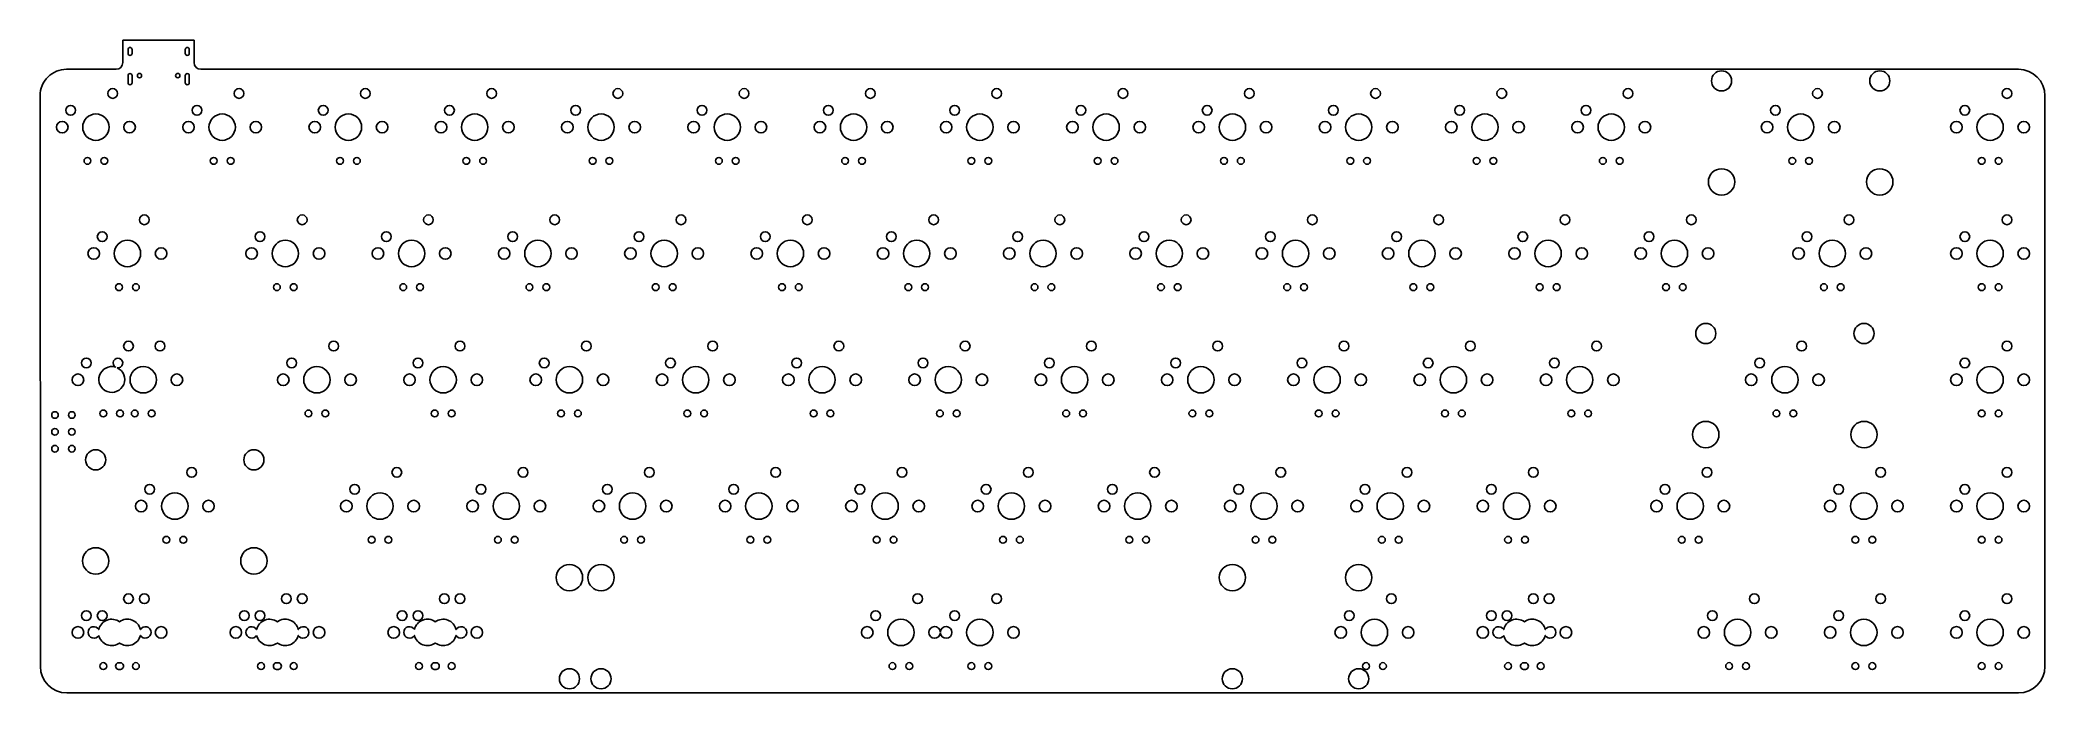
# Model space of a CAD drawing. Header units: millimetres. Extents: x 23 to 326, y -117 to -19.
import ezdxf

# ---------------------------------------------------------------- set-up
doc = ezdxf.new("R2010")
doc.units = ezdxf.units.MM
doc.layers.get('0').update_dxf_attribs({"linetype": 'CONTINUOUS'})

msp = doc.modelspace()

# ---------------------------------------------------------------- linework, layer by layer
for p, q in [((46.56, -18.62), (35.8, -18.62)), ((35.8, -18.62), (35.8, -22.02)), ((46.56, -22.02), (46.56, -18.62)), ((34.8, -23.02), (27.33, -23.02)), ((321.77, -23.02), (47.56, -23.02)), ((23.33, -27.02), (23.37, -113.07)), ((325.77, -113.07), (325.77, -27.02)), ((27.37, -117.07), (321.77, -117.07))]:
    msp.add_line(p, q)
for points in [[(36.6, -20.03, -1), (37.2, -20.03), (37.2, -20.63, -1), (36.6, -20.63)], [(45.24, -20.03, -1), (45.84, -20.03), (45.84, -20.63, -1), (45.24, -20.63)], [(37.2, -25.06, -1), (36.6, -25.06), (36.6, -23.96, -1), (37.2, -23.96)], [(45.84, -25.06, -1), (45.24, -25.06), (45.24, -23.96, -1), (45.84, -23.96)], [(34.95, -68.03, -30.312326), (34.71, -67.94, -11.095898)], [(32.19, -108.39, -3.679848), (32.19, -107.51, -0.542007), (35.32, -106.35, -0.542007), (38.46, -107.51, -3.679848), (38.46, -108.39, -0.542007), (35.32, -109.55, -0.542007)], [(56, -108.39, -3.679848), (56, -107.51, -0.542007), (59.13, -106.35, -0.542007), (62.27, -107.51, -3.679848), (62.27, -108.39, -0.542007), (59.13, -109.55, -0.542007)], [(79.81, -107.51, -0.542007), (82.95, -106.35, -0.542007), (86.08, -107.51, -3.679848), (86.08, -108.39, -0.542007), (82.95, -109.55, -0.542007), (79.81, -108.39, -3.679848)], [(244.12, -108.39, -3.679848), (244.12, -107.51, -0.542007), (247.25, -106.35, -0.542007), (250.39, -107.51, -3.679848), (250.39, -108.39, -0.542007), (247.25, -109.55, -0.542007)], [(247.25, -113.54, -1.166312), (247.25, -112.52, -1.166312)]]:
    msp.add_lwpolyline(points, format="xyb", close=True)
for centre, radius in [((38.33, -23.98), 0.325), ((44.11, -23.98), 0.325), ((276.99, -24.77), 1.52), ((300.86, -24.77), 1.52), ((34.29, -26.67), 0.735), ((53.34, -26.67), 0.735), ((72.39, -26.67), 0.735), ((91.44, -26.67), 0.735), ((110.49, -26.67), 0.735), ((129.54, -26.67), 0.735), ((148.59, -26.67), 0.735), ((167.64, -26.67), 0.735), ((186.69, -26.67), 0.735), ((205.74, -26.67), 0.735), ((224.79, -26.67), 0.735), ((243.84, -26.67), 0.735), ((262.89, -26.67), 0.735), ((291.46, -26.67), 0.735), ((320.04, -26.67), 0.735), ((27.94, -29.21), 0.735), ((31.75, -31.75), 1.99), ((46.99, -29.21), 0.735), ((50.8, -31.75), 1.99), ((66.04, -29.21), 0.735), ((69.85, -31.75), 1.99), ((85.09, -29.21), 0.735), ((88.9, -31.75), 1.99), ((104.14, -29.21), 0.735), ((107.95, -31.75), 1.99), ((123.19, -29.21), 0.735), ((127, -31.75), 1.99), ((142.24, -29.21), 0.735), ((146.05, -31.75), 1.99), ((161.29, -29.21), 0.735), ((165.1, -31.75), 1.99), ((180.34, -29.21), 0.735), ((184.15, -31.75), 1.99), ((199.39, -29.21), 0.735), ((203.2, -31.75), 1.99), ((218.44, -29.21), 0.735), ((222.25, -31.75), 1.99), ((237.49, -29.21), 0.735), ((241.3, -31.75), 1.99), ((256.54, -29.21), 0.735), ((260.35, -31.75), 1.99), ((285.12, -29.21), 0.735), ((288.93, -31.75), 1.99), ((313.69, -29.21), 0.735), ((317.5, -31.75), 1.99), ((26.67, -31.75), 0.875), ((36.83, -31.75), 0.875), ((45.72, -31.75), 0.875), ((55.88, -31.75), 0.875), ((64.77, -31.75), 0.875), ((74.93, -31.75), 0.875), ((83.82, -31.75), 0.875), ((93.98, -31.75), 0.875), ((102.87, -31.75), 0.875), ((113.03, -31.75), 0.875), ((121.92, -31.75), 0.875), ((132.08, -31.75), 0.875), ((140.97, -31.75), 0.875), ((151.13, -31.75), 0.875), ((160.02, -31.75), 0.875), ((170.18, -31.75), 0.875), ((179.07, -31.75), 0.875), ((189.23, -31.75), 0.875), ((198.12, -31.75), 0.875), ((208.28, -31.75), 0.875), ((217.17, -31.75), 0.875), ((227.33, -31.75), 0.875), ((236.22, -31.75), 0.875), ((246.38, -31.75), 0.875), ((255.27, -31.75), 0.875), ((265.43, -31.75), 0.875), ((283.85, -31.75), 0.875), ((294, -31.75), 0.875), ((312.42, -31.75), 0.875), ((322.58, -31.75), 0.875), ((30.48, -36.83), 0.52), ((33.02, -36.83), 0.52), ((49.53, -36.83), 0.52), ((52.07, -36.83), 0.52), ((68.58, -36.83), 0.52), ((71.12, -36.83), 0.52), ((87.63, -36.83), 0.52), ((90.17, -36.83), 0.52), ((106.68, -36.83), 0.52), ((109.22, -36.83), 0.52), ((125.73, -36.83), 0.52), ((128.27, -36.83), 0.52), ((144.78, -36.83), 0.52), ((147.32, -36.83), 0.52), ((163.83, -36.83), 0.52), ((166.37, -36.83), 0.52), ((182.88, -36.83), 0.52), ((185.42, -36.83), 0.52), ((201.93, -36.83), 0.52), ((204.47, -36.83), 0.52), ((220.98, -36.83), 0.52), ((223.52, -36.83), 0.52), ((240.03, -36.83), 0.52), ((242.57, -36.83), 0.52), ((259.08, -36.83), 0.52), ((261.62, -36.83), 0.52), ((276.99, -40.01), 1.99), ((287.65, -36.83), 0.52), ((290.19, -36.83), 0.52), ((300.86, -40.01), 1.99), ((316.23, -36.83), 0.52), ((318.77, -36.83), 0.52), ((39.05, -45.72), 0.735), ((62.87, -45.72), 0.735), ((81.92, -45.72), 0.735), ((100.97, -45.72), 0.735), ((120.02, -45.72), 0.735), ((139.06, -45.72), 0.735), ((158.12, -45.72), 0.735), ((177.16, -45.72), 0.735), ((196.22, -45.72), 0.735), ((215.26, -45.72), 0.735), ((234.31, -45.72), 0.735), ((253.37, -45.72), 0.735), ((272.42, -45.72), 0.735), ((296.23, -45.72), 0.735), ((320.04, -45.72), 0.735), ((32.7, -48.26), 0.735), ((56.52, -48.26), 0.735), ((75.56, -48.26), 0.735), ((94.61, -48.26), 0.735), ((113.67, -48.26), 0.735), ((132.72, -48.26), 0.735), ((151.76, -48.26), 0.735), ((170.82, -48.26), 0.735), ((189.87, -48.26), 0.735), ((208.92, -48.26), 0.735), ((227.97, -48.26), 0.735), ((247.01, -48.26), 0.735), ((266.06, -48.26), 0.735), ((289.88, -48.26), 0.735), ((313.69, -48.26), 0.735), ((31.43, -50.8), 0.875), ((36.51, -50.8), 1.99), ((41.59, -50.8), 0.875), ((55.24, -50.8), 0.875), ((60.33, -50.8), 1.99), ((65.41, -50.8), 0.875), ((74.3, -50.8), 0.875), ((79.38, -50.8), 1.99), ((84.46, -50.8), 0.875), ((93.34, -50.8), 0.875), ((98.43, -50.8), 1.99), ((103.5, -50.8), 0.875), ((112.39, -50.8), 0.875), ((117.48, -50.8), 1.99), ((122.56, -50.8), 0.875), ((131.44, -50.8), 0.875), ((136.53, -50.8), 1.99), ((141.6, -50.8), 0.875), ((150.5, -50.8), 0.875), ((155.57, -50.8), 1.99), ((160.66, -50.8), 0.875), ((169.54, -50.8), 0.875), ((174.63, -50.8), 1.99), ((179.71, -50.8), 0.875), ((188.59, -50.8), 0.875), ((193.68, -50.8), 1.99), ((198.76, -50.8), 0.875), ((207.65, -50.8), 0.875), ((212.73, -50.8), 1.99), ((217.81, -50.8), 0.875), ((226.69, -50.8), 0.875), ((231.78, -50.8), 1.99), ((236.86, -50.8), 0.875), ((245.75, -50.8), 0.875), ((250.82, -50.8), 1.99), ((255.91, -50.8), 0.875), ((264.8, -50.8), 0.875), ((269.88, -50.8), 1.99), ((274.95, -50.8), 0.875), ((288.61, -50.8), 0.875), ((293.69, -50.8), 1.99), ((298.77, -50.8), 0.875), ((312.42, -50.8), 0.875), ((317.5, -50.8), 1.99), ((322.58, -50.8), 0.875), ((35.24, -55.88), 0.52), ((37.78, -55.88), 0.52), ((59.05, -55.88), 0.52), ((61.6, -55.88), 0.52), ((78.11, -55.88), 0.52), ((80.65, -55.88), 0.52), ((97.16, -55.88), 0.52), ((99.69, -55.88), 0.52), ((116.2, -55.88), 0.52), ((118.75, -55.88), 0.52), ((135.25, -55.88), 0.52), ((137.79, -55.88), 0.52), ((154.31, -55.88), 0.52), ((156.84, -55.88), 0.52), ((173.35, -55.88), 0.52), ((175.9, -55.88), 0.52), ((192.41, -55.88), 0.52), ((194.95, -55.88), 0.52), ((211.46, -55.88), 0.52), ((214, -55.88), 0.52), ((230.5, -55.88), 0.52), ((233.05, -55.88), 0.52), ((249.56, -55.88), 0.52), ((252.1, -55.88), 0.52), ((268.61, -55.88), 0.52), ((271.14, -55.88), 0.52), ((292.42, -55.88), 0.52), ((294.96, -55.88), 0.52), ((316.23, -55.88), 0.52), ((318.77, -55.88), 0.52), ((274.61, -62.87), 1.52), ((298.48, -62.87), 1.52), ((36.67, -64.77), 0.735), ((41.43, -64.77), 0.735), ((67.63, -64.77), 0.735), ((86.68, -64.77), 0.735), ((105.73, -64.77), 0.735), ((124.78, -64.77), 0.735), ((143.83, -64.77), 0.735), ((162.88, -64.77), 0.735), ((181.93, -64.77), 0.735), ((200.98, -64.77), 0.735), ((220.03, -64.77), 0.735), ((239.08, -64.77), 0.735), ((258.13, -64.77), 0.735), ((289.08, -64.77), 0.735), ((320.04, -64.77), 0.735), ((29.05, -69.85), 0.875), ((30.32, -67.31), 0.735), ((38.89, -69.85), 1.99), ((43.97, -69.85), 0.875), ((60.01, -69.85), 0.875), ((61.28, -67.31), 0.735), ((65.09, -69.85), 1.99), ((70.17, -69.85), 0.875), ((79.06, -69.85), 0.875), ((80.33, -67.31), 0.735), ((84.14, -69.85), 1.99), ((89.22, -69.85), 0.875), ((98.11, -69.85), 0.875), ((99.38, -67.31), 0.735), ((103.19, -69.85), 1.99), ((108.27, -69.85), 0.875), ((117.16, -69.85), 0.875), ((118.43, -67.31), 0.735), ((122.24, -69.85), 1.99), ((127.32, -69.85), 0.875), ((136.21, -69.85), 0.875), ((137.48, -67.31), 0.735), ((141.29, -69.85), 1.99), ((146.37, -69.85), 0.875), ((155.26, -69.85), 0.875), ((156.53, -67.31), 0.735), ((160.34, -69.85), 1.99), ((165.42, -69.85), 0.875), ((174.31, -69.85), 0.875), ((175.58, -67.31), 0.735), ((179.39, -69.85), 1.99), ((184.47, -69.85), 0.875), ((193.36, -69.85), 0.875), ((194.63, -67.31), 0.735), ((198.44, -69.85), 1.99), ((203.52, -69.85), 0.875), ((212.41, -69.85), 0.875), ((213.68, -67.31), 0.735), ((217.49, -69.85), 1.99), ((222.57, -69.85), 0.875), ((231.46, -69.85), 0.875), ((232.73, -67.31), 0.735), ((236.54, -69.85), 1.99), ((241.62, -69.85), 0.875), ((250.51, -69.85), 0.875), ((251.78, -67.31), 0.735), ((255.59, -69.85), 1.99), ((260.67, -69.85), 0.875), ((281.46, -69.85), 0.875), ((282.73, -67.31), 0.735), ((286.54, -69.85), 1.99), ((291.62, -69.85), 0.875), ((312.42, -69.85), 0.875), ((313.69, -67.31), 0.735), ((317.5, -69.85), 1.99), ((322.58, -69.85), 0.875), ((25.58, -75.16), 0.5), ((28.12, -75.16), 0.5), ((32.86, -74.93), 0.52), ((35.4, -74.93), 0.52), ((37.62, -74.93), 0.52), ((40.16, -74.93), 0.52), ((63.82, -74.93), 0.52), ((66.36, -74.93), 0.52), ((82.87, -74.93), 0.52), ((85.41, -74.93), 0.52), ((101.92, -74.93), 0.52), ((104.46, -74.93), 0.52), ((120.97, -74.93), 0.52), ((123.51, -74.93), 0.52), ((140.02, -74.93), 0.52), ((142.56, -74.93), 0.52), ((159.07, -74.93), 0.52), ((161.61, -74.93), 0.52), ((178.12, -74.93), 0.52), ((180.66, -74.93), 0.52), ((197.17, -74.93), 0.52), ((199.71, -74.93), 0.52), ((216.22, -74.93), 0.52), ((218.76, -74.93), 0.52), ((235.27, -74.93), 0.52), ((237.81, -74.93), 0.52), ((254.32, -74.93), 0.52), ((256.86, -74.93), 0.52), ((285.27, -74.93), 0.52), ((287.81, -74.93), 0.52), ((316.23, -74.93), 0.52), ((318.77, -74.93), 0.52), ((25.58, -77.7), 0.5), ((28.12, -77.7), 0.5), ((274.61, -78.11), 1.99), ((298.48, -78.11), 1.99), ((25.58, -80.24), 0.5), ((28.12, -80.24), 0.5), ((31.72, -81.92), 1.52), ((55.59, -81.92), 1.52), ((46.2, -83.82), 0.735), ((77.15, -83.82), 0.735), ((96.2, -83.82), 0.735), ((115.25, -83.82), 0.735), ((134.3, -83.82), 0.735), ((153.35, -83.82), 0.735), ((172.4, -83.82), 0.735), ((191.45, -83.82), 0.735), ((210.5, -83.82), 0.735), ((229.55, -83.82), 0.735), ((248.6, -83.82), 0.735), ((274.8, -83.82), 0.735), ((300.99, -83.82), 0.735), ((320.04, -83.82), 0.735), ((39.85, -86.36), 0.735), ((43.66, -88.9), 1.99), ((70.8, -86.36), 0.735), ((74.61, -88.9), 1.99), ((89.85, -86.36), 0.735), ((93.66, -88.9), 1.99), ((108.9, -86.36), 0.735), ((112.71, -88.9), 1.99), ((127.95, -86.36), 0.735), ((131.76, -88.9), 1.99), ((147, -86.36), 0.735), ((150.81, -88.9), 1.99), ((166.05, -86.36), 0.735), ((169.86, -88.9), 1.99), ((185.1, -86.36), 0.735), ((188.91, -88.9), 1.99), ((204.15, -86.36), 0.735), ((207.96, -88.9), 1.99), ((223.2, -86.36), 0.735), ((227.01, -88.9), 1.99), ((242.25, -86.36), 0.735), ((246.06, -88.9), 1.99), ((268.45, -86.36), 0.735), ((272.26, -88.9), 1.99), ((294.64, -86.36), 0.735), ((298.45, -88.9), 1.99), ((313.69, -86.36), 0.735), ((317.5, -88.9), 1.99), ((38.58, -88.9), 0.875), ((48.74, -88.9), 0.875), ((69.53, -88.9), 0.875), ((79.69, -88.9), 0.875), ((88.58, -88.9), 0.875), ((98.74, -88.9), 0.875), ((107.63, -88.9), 0.875), ((117.79, -88.9), 0.875), ((126.68, -88.9), 0.875), ((136.84, -88.9), 0.875), ((145.73, -88.9), 0.875), ((155.89, -88.9), 0.875), ((164.78, -88.9), 0.875), ((174.94, -88.9), 0.875), ((183.83, -88.9), 0.875), ((193.99, -88.9), 0.875), ((202.88, -88.9), 0.875), ((213.04, -88.9), 0.875), ((221.93, -88.9), 0.875), ((232.09, -88.9), 0.875), ((240.98, -88.9), 0.875), ((251.14, -88.9), 0.875), ((267.18, -88.9), 0.875), ((277.34, -88.9), 0.875), ((293.37, -88.9), 0.875), ((303.53, -88.9), 0.875), ((312.42, -88.9), 0.875), ((322.58, -88.9), 0.875), ((42.39, -93.98), 0.52), ((44.93, -93.98), 0.52), ((73.34, -93.98), 0.52), ((75.88, -93.98), 0.52), ((92.39, -93.98), 0.52), ((94.93, -93.98), 0.52), ((111.44, -93.98), 0.52), ((113.98, -93.98), 0.52), ((130.49, -93.98), 0.52), ((133.03, -93.98), 0.52), ((149.54, -93.98), 0.52), ((152.08, -93.98), 0.52), ((168.59, -93.98), 0.52), ((171.13, -93.98), 0.52), ((187.64, -93.98), 0.52), ((190.18, -93.98), 0.52), ((206.69, -93.98), 0.52), ((209.23, -93.98), 0.52), ((225.74, -93.98), 0.52), ((228.28, -93.98), 0.52), ((244.79, -93.98), 0.52), ((247.33, -93.98), 0.52), ((270.99, -93.98), 0.52), ((273.53, -93.98), 0.52), ((297.18, -93.98), 0.52), ((299.72, -93.98), 0.52), ((316.23, -93.98), 0.52), ((318.77, -93.98), 0.52), ((31.72, -97.16), 1.99), ((55.59, -97.16), 1.99), ((103.19, -99.69), 1.99), ((107.95, -99.69), 1.99), ((203.19, -99.69), 1.99), ((222.25, -99.69), 1.99), ((36.67, -102.87), 0.735), ((39.05, -102.87), 0.735), ((60.48, -102.87), 0.735), ((62.87, -102.87), 0.735), ((84.3, -102.87), 0.735), ((86.68, -102.87), 0.735), ((155.73, -102.87), 0.735), ((167.64, -102.87), 0.735), ((227.17, -102.87), 0.735), ((248.6, -102.87), 0.735), ((250.98, -102.87), 0.735), ((281.94, -102.87), 0.735), ((300.99, -102.87), 0.735), ((320.04, -102.87), 0.735), ((30.32, -105.41), 0.735), ((32.7, -105.41), 0.735), ((54.13, -105.41), 0.735), ((56.52, -105.41), 0.735), ((77.95, -105.41), 0.735), ((80.33, -105.41), 0.735), ((149.38, -105.41), 0.735), ((161.29, -105.41), 0.735), ((220.82, -105.41), 0.735), ((242.25, -105.41), 0.735), ((244.63, -105.41), 0.735), ((275.59, -105.41), 0.735), ((294.64, -105.41), 0.735), ((313.69, -105.41), 0.735), ((29.05, -107.95), 0.875), ((41.59, -107.95), 0.875), ((52.86, -107.95), 0.875), ((65.41, -107.95), 0.875), ((76.68, -107.95), 0.875), ((89.22, -107.95), 0.875), ((148.11, -107.95), 0.875), ((153.19, -107.95), 1.99), ((165.1, -107.95), 1.99), ((170.18, -107.95), 0.875), ((219.55, -107.95), 0.875), ((224.63, -107.95), 1.99), ((229.71, -107.95), 0.875), ((240.98, -107.95), 0.875), ((253.52, -107.95), 0.875), ((274.32, -107.95), 0.875), ((279.4, -107.95), 1.99), ((284.48, -107.95), 0.875), ((293.37, -107.95), 0.875), ((298.45, -107.95), 1.99), ((303.53, -107.95), 0.875), ((312.42, -107.95), 0.875), ((317.5, -107.95), 1.99), ((322.58, -107.95), 0.875), ((32.86, -113.03), 0.52), ((37.78, -113.03), 0.52), ((56.67, -113.03), 0.52), ((61.6, -113.03), 0.52), ((80.49, -113.03), 0.52), ((85.41, -113.03), 0.52), ((103.19, -114.94), 1.52), ((107.95, -114.94), 1.52), ((151.92, -113.03), 0.52), ((154.46, -113.03), 0.52), ((163.83, -113.03), 0.52), ((166.37, -113.03), 0.52), ((203.19, -114.94), 1.52), ((222.25, -114.94), 1.52), ((223.36, -113.03), 0.52), ((225.9, -113.03), 0.52), ((244.79, -113.03), 0.52), ((249.71, -113.03), 0.52), ((278.13, -113.03), 0.52), ((280.67, -113.03), 0.52), ((297.18, -113.03), 0.52), ((299.72, -113.03), 0.52), ((316.23, -113.03), 0.52), ((318.77, -113.03), 0.52)]:
    msp.add_circle(centre, radius)
for centre, radius, start, end in [((27.33, -27.02), 4, 90, 180.0213), ((34.8, -22.02), 1, 270.0001, 360), ((47.56, -22.02), 1, 180, 270), ((321.77, -27.02), 4, 0, 90), ((158.27, -107.95), 0.875, 3.7516, 356.2484), ((160.02, -107.95), 0.875, -176.2484, 176.2484), ((27.37, -113.07), 4, 180.0213, 270), ((35.24, -113.03), 0.52, 81.2198, 278.7802), ((35.4, -113.03), 0.52, -98.7802, 98.7802), ((59.05, -113.03), 0.52, 81.2198, 278.7802), ((59.21, -113.03), 0.52, -98.7802, 98.7802), ((82.87, -113.03), 0.52, 81.2198, 278.7802), ((83.03, -113.03), 0.52, -98.7802, 98.7802), ((321.77, -113.07), 4, -90, 0)]:
    msp.add_arc(centre, radius, start, end)

doc.saveas('drawing.dxf')
